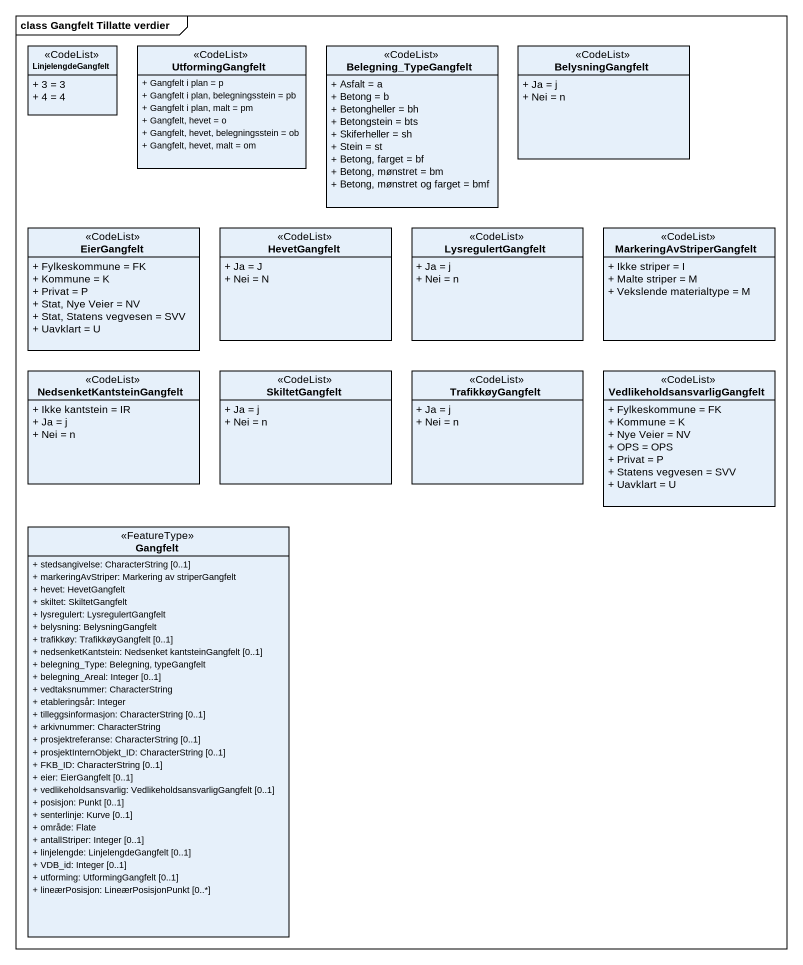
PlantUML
@startuml
mainframe class Gangfelt Tillatte verdier
hide circle
hide empty members
skinparam classAttributeIconSize 0
class LinjelengdeGangfelt <<CodeList>> {
  + 3 = 3
  + 4 = 4
}
class UtformingGangfelt <<CodeList>> {
  + Gangfelt i plan = p
  + Gangfelt i plan, belegningsstein = pb
  + Gangfelt i plan, malt = pm
  + Gangfelt, hevet = o
  + Gangfelt, hevet, belegningsstein = ob
  + Gangfelt, hevet, malt = om
}
class Belegning_TypeGangfelt <<CodeList>> {
  + Asfalt = a
  + Betong = b
  + Betongheller = bh
  + Betongstein = bts
  + Skiferheller = sh
  + Stein = st
  + Betong, farget = bf
  + Betong, mønstret = bm
  + Betong, mønstret og farget = bmf
}
class BelysningGangfelt <<CodeList>> {
  + Ja = j
  + Nei = n
}
class EierGangfelt <<CodeList>> {
  + Fylkeskommune = FK
  + Kommune = K
  + Privat = P
  + Stat, Nye Veier = NV
  + Stat, Statens vegvesen = SVV
  + Uavklart = U
}
class HevetGangfelt <<CodeList>> {
  + Ja = J
  + Nei = N
}
class LysregulertGangfelt <<CodeList>> {
  + Ja = j
  + Nei = n
}
class MarkeringAvStriperGangfelt <<CodeList>> {
  + Ikke striper = I
  + Malte striper = M
  + Vekslende materialtype = M
}
class NedsenketKantsteinGangfelt <<CodeList>> {
  + Ikke kantstein = IR
  + Ja = j
  + Nei = n
}
class SkiltetGangfelt <<CodeList>> {
  + Ja = j
  + Nei = n
}
class TrafikkøyGangfelt <<CodeList>> {
  + Ja = j
  + Nei = n
}
class "VedlikeholdsansvarligGangfelt" as VedlikeholdsansvarligGangfel <<CodeList>> {
  + Fylkeskommune = FK
  + Kommune = K
  + Nye Veier = NV
  + OPS = OPS
  + Privat = P
  + Statens vegvesen = SVV
  + Uavklart = U
}
class Gangfelt <<FeatureType>> {
  + stedsangivelse: CharacterString [0..1]
  + markeringAvStriper: Markering av striperGangfelt
  + hevet: HevetGangfelt
  + skiltet: SkiltetGangfelt
  + lysregulert: LysregulertGangfelt
  + belysning: BelysningGangfelt
  + trafikkøy: TrafikkøyGangfelt [0..1]
  + nedsenketKantstein: Nedsenket kantsteinGangfelt [0..1]
  + belegning_Type: Belegning, typeGangfelt
  + belegning_Areal: Integer [0..1]
  + vedtaksnummer: CharacterString
  + etableringsår: Integer
  + tilleggsinformasjon: CharacterString [0..1]
  + arkivnummer: CharacterString
  + prosjektreferanse: CharacterString [0..1]
  + prosjektInternObjekt_ID: CharacterString [0..1]
  + FKB_ID: CharacterString [0..1]
  + eier: EierGangfelt [0..1]
  + vedlikeholdsansvarlig: VedlikeholdsansvarligGangfelt [0..1]
  + posisjon: Punkt [0..1]
  + senterlinje: Kurve [0..1]
  + område: Flate
  + antallStriper: Integer [0..1]
  + linjelengde: LinjelengdeGangfelt [0..1]
  + VDB_id: Integer [0..1]
  + utforming: UtformingGangfelt [0..1]
  + lineærPosisjon: LineærPosisjonPunkt [0..*]
}
@enduml
